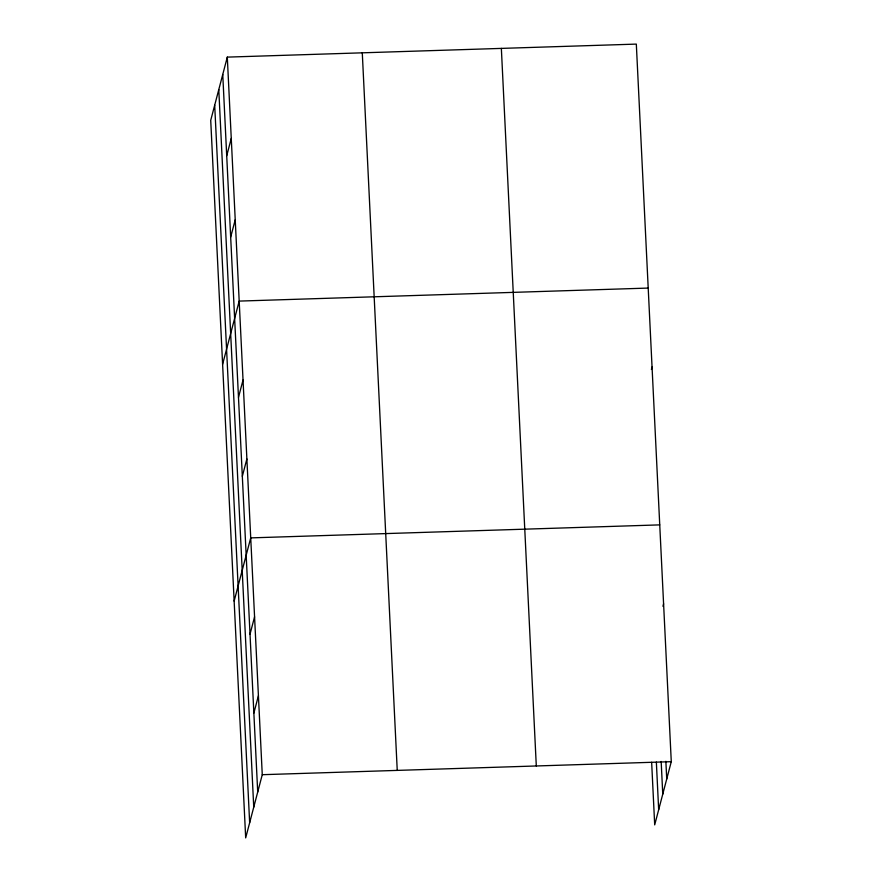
<?xml version="1.0" encoding="UTF-8"?>
<svg xmlns="http://www.w3.org/2000/svg" width="882" height="882" viewBox="0 0 882 882"><rect width="100%" height="100%" fill="white"/><g stroke="black" fill="none" stroke-linecap="round" stroke-linejoin="round"><path stroke-width="1.32" d="M227.302 57.121L210.721 120.327L245.681 837.9L262.263 774.694L227.302 57.121L636.319 44.1L671.279 761.673L654.698 824.879L651.644 762.28M226.718 155.783L231.26 138.441M230.676 237.115L235.229 219.772M222.606 364.299L239.187 301.093L648.204 288.072M238.482 397.363L243.035 380.021M242.33 476.302L246.883 458.96M234.138 601.105L250.72 537.888L659.747 524.878M250.025 634.169L254.567 616.827M253.862 713.097L258.415 695.755M651.401 369.481L652.052 367.011M662.944 606.287L663.595 603.806M262.263 774.694L671.279 761.673M665.866 761.32L666.726 779.015M661.169 761.486L662.757 794.153M656.351 762.114L658.667 809.742M501.351 48.4L536.3 765.973M362.282 52.821L397.242 770.394M222.749 74.463L257.709 792.036M218.78 89.6L253.74 807.173M214.69 105.19L249.65 822.763"/></g></svg>
